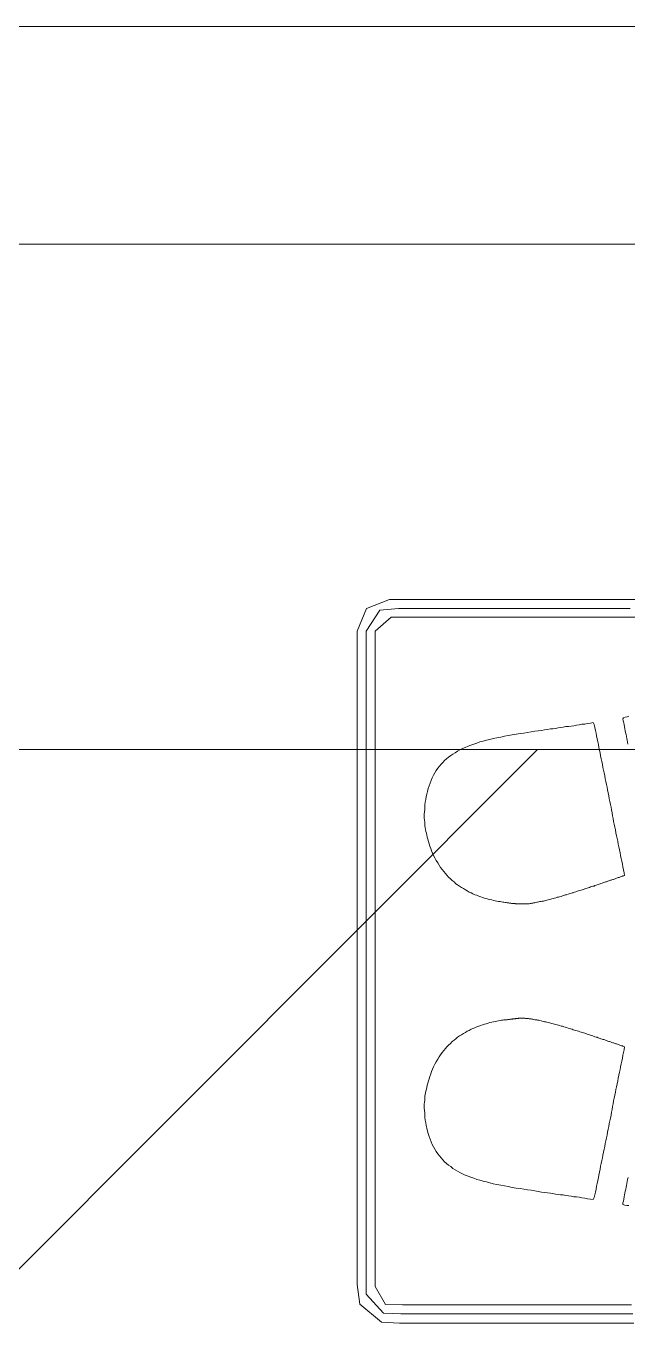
# Model space of a CAD drawing. Units: millimetres at full size, sheet at 1:100. Extents: x 3352 to 127672, y -40372 to 101181.
# Drawn here: x 56974.4 to 57182.6, y -13048.7 to -12593.3 of the extents above; entities that cross this region are included whole.
import ezdxf

# ---------------------------------------------------------------- set-up
doc = ezdxf.new("R2010")
doc.units = ezdxf.units.MM
doc.header["$LTSCALE"] = 100
doc.layers.add('0-0', color=134, linetype='Continuous', lineweight=18)

msp = doc.modelspace()

# ---------------------------------------------------------------- linework, layer by layer
at = {"layer": '0-0', "color": 254}
msp.add_line((56605.2, -12668.6), (65728.8, -12668.6), dxfattribs=at)
msp.add_line((56605.2, -12668.6), (65728.8, -12668.6), dxfattribs=at)
at = {"layer": '0-0', "color": 14}
for p, q in [((24862.3, -12843.3), (60739.8, -12843.3)), ((55401.4, -14593.3), (57151.4, -12843.3))]:
    msp.add_line(p, q, dxfattribs=at)
at = {"layer": '0-0', "color": 15}
msp.add_lwpolyline([(23269.8, -12593.3), (65588.8, -12593.3), (65588.8, -14593.3), (23269.8, -14593.3)], close=True, dxfattribs=at)
at = {"layer": '0-0'}
for points in [[(57187, -12791.4), (57181.2, -12791.4), (57175.4, -12791.4), (57169.6, -12791.4), (57163.8, -12791.4), (57158, -12791.4), (57152.2, -12791.4), (57146.4, -12791.4), (57140.6, -12791.4), (57134.8, -12791.4), (57129.1, -12791.4), (57123.3, -12791.4), (57117.5, -12791.4), (57111.7, -12791.4), (57105.9, -12791.4), (57100.1, -12791.4), (57092.2, -12794.5), (57088.9, -12802.4), (57088.9, -12808.2), (57088.9, -12814), (57088.9, -12819.8), (57088.9, -12825.5), (57088.9, -12831.3), (57088.9, -12837.1), (57088.9, -12842.9), (57088.9, -12848.7), (57088.9, -12854.5), (57088.9, -12860.3), (57088.9, -12866.1), (57088.9, -12871.9), (57088.9, -12877.7), (57088.9, -12883.5), (57088.9, -12889.3), (57088.9, -12895.1), (57088.9, -12900.8)], [(57092, -12802.4), (57096.8, -12795.1), (57103.2, -12794.5), (57108.9, -12794.5), (57114.7, -12794.5), (57120.4, -12794.5), (57126.1, -12794.5), (57131.8, -12794.5), (57137.6, -12794.5), (57143.3, -12794.5), (57149, -12794.5), (57154.7, -12794.5), (57160.5, -12794.5), (57166.2, -12794.5), (57171.9, -12794.5), (57177.7, -12794.5), (57183.4, -12794.5)], [(57095.2, -12926.9), (57095.2, -12921.3), (57095.2, -12915.6), (57095.2, -12910), (57095.2, -12904.3), (57095.2, -12898.6), (57095.2, -12893), (57095.2, -12887.3), (57095.2, -12881.6), (57095.2, -12876), (57095.2, -12870.3), (57095.2, -12864.7), (57095.2, -12859), (57095.2, -12853.3), (57095.2, -12847.7), (57095.2, -12842), (57095.2, -12836.4), (57095.2, -12830.7), (57095.2, -12825), (57095.2, -12819.4), (57095.2, -12813.7), (57095.2, -12808), (57095.2, -12802.4), (57100.7, -12797.6), (57106.3, -12797.6), (57112, -12797.6), (57117.6, -12797.6), (57123.3, -12797.6), (57129, -12797.6), (57134.6, -12797.6), (57140.3, -12797.6), (57146, -12797.6), (57151.6, -12797.6), (57157.3, -12797.6), (57162.9, -12797.6), (57168.6, -12797.6), (57174.3, -12797.6), (57179.9, -12797.6), (57185.6, -12797.6)], [(57092, -12831), (57092, -12825.3), (57092, -12819.6), (57092, -12813.8), (57092, -12808.1), (57092, -12802.4)], [(57115.6, -13038.4), (57109.8, -13038.4), (57104.1, -13038.4), (57098.1, -13038.2), (57092.1, -13031.6), (57092, -13025.7), (57092, -13020), (57092, -13014.3), (57092, -13008.6), (57092, -13002.8), (57092, -12997.1), (57092, -12991.4), (57092, -12985.6), (57092, -12979.9), (57092, -12974.2), (57092, -12968.5), (57092, -12962.7), (57092, -12957), (57092, -12951.3), (57092, -12945.6), (57092, -12939.8), (57092, -12934.1), (57092, -12928.4), (57092, -12922.6), (57092, -12916.9), (57092, -12911.2), (57092, -12905.5), (57092, -12899.7), (57092, -12894), (57092, -12888.3), (57092, -12882.6), (57092, -12876.8), (57092, -12871.1), (57092, -12865.4), (57092, -12859.7), (57092, -12853.9), (57092, -12848.2), (57092, -12842.5), (57092, -12836.7), (57092, -12831)], [(57182.6, -12841.5), (57182.5, -12840.8), (57182.4, -12840.1), (57182.2, -12839.5), (57182.1, -12838.8), (57182, -12838.1), (57181.8, -12837.4), (57181.7, -12836.8), (57181.6, -12836.1), (57181.4, -12835.4), (57181.3, -12834.8), (57181.2, -12834.1), (57181, -12833.4), (57180.9, -12832.7), (57181.1, -12832.3), (57181.7, -12832.1), (57182.4, -12832), (57183, -12831.9)], [(57136, -12839.5), (57137.3, -12839.3), (57138.6, -12839), (57139.9, -12838.7), (57141.2, -12838.5), (57142.6, -12838.2), (57144, -12838), (57145.3, -12837.8), (57146.6, -12837.6), (57147.9, -12837.4), (57149.1, -12837.2), (57150.4, -12837), (57151.6, -12836.8), (57152.7, -12836.7), (57153.8, -12836.5), (57154.8, -12836.4), (57155.8, -12836.2), (57156.7, -12836.1), (57157.6, -12836), (57158.5, -12835.8), (57159.3, -12835.7), (57160.2, -12835.6), (57161.1, -12835.4), (57162.1, -12835.3), (57163, -12835.2), (57163.9, -12835.1), (57164.8, -12834.9), (57165.8, -12834.8), (57166.7, -12834.6), (57167.7, -12834.5), (57168.7, -12834.3), (57169.7, -12834.2), (57170.6, -12834), (57171, -12834.7), (57171.2, -12835.7), (57171.4, -12836.7), (57171.6, -12837.6), (57171.8, -12838.6), (57172, -12839.6), (57172.2, -12840.6)], [(57112.2, -12864.9), (57112.3, -12864.1), (57112.3, -12863.2), (57112.4, -12862.4), (57112.5, -12861.5), (57112.7, -12860.6), (57112.8, -12859.6), (57113, -12858.7), (57113.3, -12857.8), (57113.5, -12856.8), (57113.8, -12855.9), (57114.2, -12854.9), (57114.5, -12854), (57114.9, -12853.1), (57115.4, -12852.2), (57115.8, -12851.4), (57116.3, -12850.6), (57116.8, -12849.8), (57117.4, -12849.1), (57118, -12848.4), (57118.6, -12847.8), (57119.2, -12847.1), (57119.9, -12846.5), (57120.6, -12845.9), (57121.3, -12845.4), (57122, -12844.9), (57122.8, -12844.4), (57123.7, -12843.9), (57124.5, -12843.4), (57125.4, -12843), (57126.3, -12842.6), (57127.3, -12842.2), (57128.3, -12841.8), (57129.3, -12841.4), (57130.3, -12841.1), (57131.4, -12840.7), (57132.5, -12840.4), (57133.7, -12840.1), (57134.8, -12839.8), (57136, -12839.5)], [(57172.2, -12840.6), (57172.4, -12841.6), (57172.6, -12842.6), (57172.8, -12843.6), (57173, -12844.5), (57173.2, -12845.5), (57173.4, -12846.5), (57173.6, -12847.5), (57173.8, -12848.5), (57174, -12849.5), (57174.2, -12850.4), (57174.4, -12851.4), (57174.6, -12852.4), (57174.8, -12853.4), (57175, -12854.4), (57175.2, -12855.4), (57175.4, -12856.3), (57175.6, -12857.3), (57175.8, -12858.3), (57176, -12859.3), (57176.2, -12860.3), (57176.4, -12861.3), (57176.6, -12862.3), (57176.8, -12863.2), (57177, -12864.2), (57177.2, -12865.2), (57177.3, -12866.2), (57177.5, -12867.2), (57177.7, -12868.2), (57177.9, -12869.1), (57178.1, -12870.1), (57178.3, -12871.1), (57178.5, -12872.1), (57178.7, -12873.1), (57178.9, -12874.1), (57179.1, -12875), (57179.3, -12876), (57179.5, -12877), (57179.7, -12878), (57179.9, -12879)], [(57125.7, -12891.4), (57125, -12891), (57124.4, -12890.6), (57123.7, -12890.1), (57123.1, -12889.7), (57122.5, -12889.1), (57121.8, -12888.6), (57121.2, -12888), (57120.6, -12887.4), (57120, -12886.8), (57119.5, -12886.2), (57118.9, -12885.5), (57118.3, -12884.8), (57117.8, -12884.1), (57117.3, -12883.3), (57116.8, -12882.5), (57116.3, -12881.7), (57115.8, -12880.8), (57115.4, -12880), (57115, -12879.1), (57114.7, -12878.3), (57114.4, -12877.5), (57114.1, -12876.7), (57113.8, -12875.9), (57113.6, -12875.1), (57113.4, -12874.3), (57113.2, -12873.6), (57113, -12872.9), (57112.9, -12872.2), (57112.7, -12871.6), (57112.6, -12870.9), (57112.5, -12870.3), (57112.4, -12869.7), (57112.4, -12869), (57112.3, -12868.4), (57112.2, -12867.7), (57112.1, -12867), (57112.1, -12866.3), (57112.1, -12865.6), (57112.2, -12864.9)], [(57179.9, -12879), (57180.1, -12880), (57180.3, -12881), (57180.5, -12881.9), (57180.7, -12882.9), (57180.9, -12883.9), (57181.1, -12884.9), (57181.3, -12885.9), (57181.5, -12886.9)], [(57181.5, -12886.9), (57181.2, -12887), (57180.9, -12887), (57180.7, -12887.1), (57180.4, -12887.2), (57180.1, -12887.3), (57179.8, -12887.4), (57179.6, -12887.5), (57179.3, -12887.6), (57179, -12887.7), (57178.7, -12887.8), (57178.5, -12887.9), (57178.2, -12888), (57177.9, -12888.1), (57177.6, -12888.2), (57177.4, -12888.3), (57177.1, -12888.4), (57176.8, -12888.5), (57176.6, -12888.5), (57176.3, -12888.6), (57176, -12888.7), (57175.7, -12888.8), (57175.5, -12888.9), (57175.2, -12889), (57174.9, -12889.1), (57174.6, -12889.2), (57174.3, -12889.3), (57174, -12889.4), (57173.7, -12889.5), (57173.3, -12889.6), (57173, -12889.7), (57172.7, -12889.9), (57172.3, -12890), (57172, -12890.1), (57171.6, -12890.2), (57171.2, -12890.3), (57170.9, -12890.5), (57170.5, -12890.6), (57170.1, -12890.7), (57169.7, -12890.8)], [(57143.4, -12896.5), (57143.3, -12896.5), (57143.2, -12896.5), (57143, -12896.5), (57142.8, -12896.5), (57142.7, -12896.5), (57142.5, -12896.5), (57142.3, -12896.5), (57142.1, -12896.4), (57141.9, -12896.4), (57141.7, -12896.4), (57141.4, -12896.3), (57141.1, -12896.3), (57140.8, -12896.3), (57140.5, -12896.2), (57140.1, -12896.2), (57139.7, -12896.1), (57139.3, -12896.1), (57138.9, -12896), (57138.4, -12895.9), (57137.9, -12895.8), (57137.3, -12895.7), (57136.7, -12895.6), (57136.1, -12895.5), (57135.5, -12895.3), (57134.9, -12895.2), (57134.3, -12895), (57133.6, -12894.8), (57133, -12894.7), (57132.3, -12894.5), (57131.7, -12894.2), (57131, -12894), (57130.4, -12893.7), (57129.7, -12893.5), (57129, -12893.2), (57128.4, -12892.9), (57127.7, -12892.6), (57127, -12892.2), (57126.4, -12891.8), (57125.7, -12891.4)], [(57169.7, -12890.8), (57169.3, -12891), (57168.9, -12891.1), (57168.5, -12891.2), (57168.1, -12891.4), (57167.7, -12891.5), (57167.3, -12891.7), (57166.8, -12891.8), (57166.4, -12891.9), (57166, -12892.1), (57165.5, -12892.2), (57165.1, -12892.3), (57164.6, -12892.5), (57164.2, -12892.6), (57163.7, -12892.8), (57163.3, -12892.9), (57162.8, -12893.1), (57162.3, -12893.2), (57161.9, -12893.3), (57161.4, -12893.5), (57160.9, -12893.6), (57160.4, -12893.8), (57160, -12893.9), (57159.5, -12894.1), (57159, -12894.2), (57158.6, -12894.3), (57158.1, -12894.4), (57157.7, -12894.6), (57157.2, -12894.7), (57156.8, -12894.8), (57156.3, -12894.9), (57155.9, -12895), (57155.5, -12895.1), (57155, -12895.3), (57154.6, -12895.4), (57154.2, -12895.5), (57153.8, -12895.6), (57153.4, -12895.7), (57153, -12895.7), (57152.6, -12895.8)], [(57152.6, -12895.8), (57152.2, -12895.9), (57151.8, -12896), (57151.4, -12896.1), (57151.1, -12896.1), (57150.7, -12896.2), (57150.4, -12896.3), (57150, -12896.3), (57149.7, -12896.4), (57149.4, -12896.4), (57149.1, -12896.5), (57148.8, -12896.5), (57148.5, -12896.6), (57148.2, -12896.6), (57147.9, -12896.6), (57147.7, -12896.6), (57147.4, -12896.7), (57147.2, -12896.7), (57147, -12896.7), (57146.7, -12896.7), (57146.5, -12896.7), (57146.3, -12896.7), (57146.1, -12896.7), (57145.9, -12896.7), (57145.7, -12896.7), (57145.5, -12896.7), (57145.3, -12896.7), (57145.2, -12896.7), (57145, -12896.7), (57144.8, -12896.7), (57144.7, -12896.7), (57144.5, -12896.7), (57144.3, -12896.7), (57144.2, -12896.6), (57144.1, -12896.6), (57143.9, -12896.6), (57143.8, -12896.6), (57143.7, -12896.6), (57143.6, -12896.5), (57143.4, -12896.5)], [(57088.9, -12900.8), (57088.9, -12906.6), (57088.9, -12912.4), (57088.9, -12918.2), (57088.9, -12924), (57088.9, -12929.8), (57088.9, -12935.6), (57088.9, -12941.4), (57088.9, -12947.2), (57088.9, -12953), (57088.9, -12958.8), (57088.9, -12964.6), (57088.9, -12970.3), (57088.9, -12976.1), (57088.9, -12981.9), (57088.9, -12987.7), (57088.9, -12993.5), (57088.9, -12999.3), (57088.9, -13005.1), (57088.9, -13010.9), (57088.9, -13016.7), (57088.9, -13022.5), (57088.9, -13028.3), (57089.9, -13035.1), (57097.4, -13041.3), (57103.6, -13041.6), (57109.4, -13041.6), (57115.2, -13041.6), (57121, -13041.6), (57126.8, -13041.6), (57132.6, -13041.6), (57138.4, -13041.6), (57144.1, -13041.6), (57149.9, -13041.6), (57155.7, -13041.6), (57161.5, -13041.6), (57167.3, -13041.6), (57173.1, -13041.6), (57178.9, -13041.6), (57184.7, -13041.6)], [(57183.9, -13035.3), (57178.2, -13035.3), (57172.6, -13035.3), (57166.9, -13035.3), (57161.3, -13035.3), (57155.6, -13035.3), (57149.9, -13035.3), (57144.3, -13035.3), (57138.6, -13035.3), (57133, -13035.3), (57127.3, -13035.3), (57121.6, -13035.3), (57116, -13035.3), (57110.3, -13035.3), (57104.6, -13035.3), (57098.8, -13035.2), (57095.2, -13028.9), (57095.2, -13023.2), (57095.2, -13017.5), (57095.2, -13011.9), (57095.2, -13006.2), (57095.2, -13000.6), (57095.2, -12994.9), (57095.2, -12989.2), (57095.2, -12983.6), (57095.2, -12977.9), (57095.2, -12972.2), (57095.2, -12966.6), (57095.2, -12960.9), (57095.2, -12955.3), (57095.2, -12949.6), (57095.2, -12943.9), (57095.2, -12938.3), (57095.2, -12932.6), (57095.2, -12926.9)], [(57143.4, -12936.4), (57143.3, -12936.4), (57143.2, -12936.4), (57143, -12936.4), (57142.8, -12936.4), (57142.7, -12936.5), (57142.5, -12936.5), (57142.3, -12936.5), (57142.1, -12936.5), (57141.9, -12936.5), (57141.7, -12936.6), (57141.4, -12936.6), (57141.1, -12936.6), (57140.8, -12936.7), (57140.5, -12936.7), (57140.1, -12936.7), (57139.7, -12936.8), (57139.3, -12936.9), (57138.9, -12936.9), (57138.4, -12937), (57137.9, -12937.1), (57137.3, -12937.2), (57136.7, -12937.3), (57136.1, -12937.5), (57135.5, -12937.6), (57134.9, -12937.7), (57134.3, -12937.9), (57133.6, -12938.1), (57133, -12938.3), (57132.3, -12938.5), (57131.7, -12938.7), (57131, -12938.9), (57130.4, -12939.2), (57129.7, -12939.5), (57129, -12939.7), (57128.4, -12940), (57127.7, -12940.4), (57127, -12940.7), (57126.4, -12941.1), (57125.7, -12941.5)], [(57152.6, -12937.1), (57152.2, -12937), (57151.8, -12936.9), (57151.4, -12936.9), (57151.1, -12936.8), (57150.7, -12936.7), (57150.4, -12936.7), (57150, -12936.6), (57149.7, -12936.5), (57149.4, -12936.5), (57149.1, -12936.4), (57148.8, -12936.4), (57148.5, -12936.4), (57148.2, -12936.3), (57147.9, -12936.3), (57147.7, -12936.3), (57147.4, -12936.3), (57147.2, -12936.3), (57147, -12936.2), (57146.7, -12936.2), (57146.5, -12936.2), (57146.3, -12936.2), (57146.1, -12936.2), (57145.9, -12936.2), (57145.7, -12936.2), (57145.5, -12936.2), (57145.3, -12936.2), (57145.2, -12936.2), (57145, -12936.2), (57144.8, -12936.2), (57144.7, -12936.3), (57144.5, -12936.3), (57144.3, -12936.3), (57144.2, -12936.3), (57144.1, -12936.3), (57143.9, -12936.3), (57143.8, -12936.3), (57143.7, -12936.4), (57143.6, -12936.4), (57143.4, -12936.4)], [(57169.7, -12942.1), (57169.3, -12942), (57168.9, -12941.8), (57168.5, -12941.7), (57168.1, -12941.5), (57167.7, -12941.4), (57167.3, -12941.3), (57166.8, -12941.1), (57166.4, -12941), (57166, -12940.9), (57165.5, -12940.7), (57165.1, -12940.6), (57164.6, -12940.4), (57164.2, -12940.3), (57163.7, -12940.2), (57163.3, -12940), (57162.8, -12939.9), (57162.3, -12939.7), (57161.9, -12939.6), (57161.4, -12939.4), (57160.9, -12939.3), (57160.4, -12939.2), (57160, -12939), (57159.5, -12938.9), (57159, -12938.7), (57158.6, -12938.6), (57158.1, -12938.5), (57157.7, -12938.4), (57157.2, -12938.2), (57156.8, -12938.1), (57156.3, -12938), (57155.9, -12937.9), (57155.5, -12937.8), (57155, -12937.7), (57154.6, -12937.6), (57154.2, -12937.5), (57153.8, -12937.4), (57153.4, -12937.3), (57153, -12937.2), (57152.6, -12937.1)], [(57125.7, -12941.5), (57125.1, -12941.9), (57124.4, -12942.3), (57123.7, -12942.8), (57123.1, -12943.3), (57122.5, -12943.8), (57121.8, -12944.3), (57121.2, -12944.9), (57120.6, -12945.5), (57120, -12946.1), (57119.5, -12946.7), (57118.9, -12947.4), (57118.3, -12948.1), (57117.8, -12948.9), (57117.3, -12949.6), (57116.8, -12950.4), (57116.3, -12951.3), (57115.8, -12952.1), (57115.4, -12953), (57115, -12953.8), (57114.7, -12954.6), (57114.4, -12955.4), (57114.1, -12956.3), (57113.8, -12957.1), (57113.6, -12957.9), (57113.4, -12958.6), (57113.2, -12959.4), (57113, -12960.1), (57112.9, -12960.7), (57112.7, -12961.4), (57112.6, -12962), (57112.5, -12962.6), (57112.4, -12963.2), (57112.4, -12963.9), (57112.3, -12964.6), (57112.2, -12965.2), (57112.1, -12965.9), (57112.1, -12966.6), (57112.1, -12967.3), (57112.2, -12968.1)], [(57181.5, -12946.1), (57181.2, -12946), (57180.9, -12945.9), (57180.7, -12945.8), (57180.4, -12945.7), (57180.1, -12945.6), (57179.8, -12945.5), (57179.6, -12945.4), (57179.3, -12945.3), (57179, -12945.2), (57178.7, -12945.1), (57178.5, -12945), (57178.2, -12944.9), (57177.9, -12944.8), (57177.6, -12944.7), (57177.4, -12944.7), (57177.1, -12944.6), (57176.8, -12944.5), (57176.6, -12944.4), (57176.3, -12944.3), (57176, -12944.2), (57175.7, -12944.1), (57175.5, -12944), (57175.2, -12943.9), (57174.9, -12943.8), (57174.6, -12943.7), (57174.3, -12943.6), (57174, -12943.5), (57173.7, -12943.4), (57173.3, -12943.3), (57173, -12943.2), (57172.7, -12943.1), (57172.3, -12943), (57172, -12942.8), (57171.6, -12942.7), (57171.2, -12942.6), (57170.9, -12942.5), (57170.5, -12942.3), (57170.1, -12942.2), (57169.7, -12942.1)], [(57179.9, -12953.9), (57180.1, -12953), (57180.3, -12952), (57180.5, -12951), (57180.7, -12950), (57180.9, -12949), (57181.1, -12948), (57181.3, -12947.1), (57181.5, -12946.1)], [(57172.2, -12992.3), (57172.4, -12991.3), (57172.6, -12990.4), (57172.8, -12989.4), (57173, -12988.4), (57173.2, -12987.4), (57173.4, -12986.4), (57173.6, -12985.4), (57173.8, -12984.5), (57174, -12983.5), (57174.2, -12982.5), (57174.4, -12981.5), (57174.6, -12980.5), (57174.8, -12979.5), (57175, -12978.6), (57175.2, -12977.6), (57175.4, -12976.6), (57175.6, -12975.6), (57175.8, -12974.6), (57176, -12973.6), (57176.2, -12972.6), (57176.4, -12971.7), (57176.6, -12970.7), (57176.8, -12969.7), (57177, -12968.7), (57177.2, -12967.7), (57177.3, -12966.7), (57177.5, -12965.8), (57177.7, -12964.8), (57177.9, -12963.8), (57178.1, -12962.8), (57178.3, -12961.8), (57178.5, -12960.8), (57178.7, -12959.9), (57178.9, -12958.9), (57179.1, -12957.9), (57179.3, -12956.9), (57179.5, -12955.9), (57179.7, -12954.9), (57179.9, -12953.9)], [(57112.2, -12968.1), (57112.3, -12968.9), (57112.3, -12969.7), (57112.4, -12970.5), (57112.5, -12971.4), (57112.7, -12972.4), (57112.8, -12973.3), (57113, -12974.2), (57113.3, -12975.2), (57113.5, -12976.1), (57113.8, -12977.1), (57114.2, -12978), (57114.5, -12978.9), (57114.9, -12979.8), (57115.4, -12980.7), (57115.8, -12981.5), (57116.3, -12982.3), (57116.8, -12983.1), (57117.4, -12983.8), (57118, -12984.5), (57118.6, -12985.2), (57119.2, -12985.8), (57119.9, -12986.4), (57120.6, -12987), (57121.3, -12987.5), (57122, -12988.1), (57122.8, -12988.6), (57123.7, -12989.1), (57124.5, -12989.5), (57125.4, -12990), (57126.3, -12990.4), (57127.3, -12990.8), (57128.3, -12991.1), (57129.3, -12991.5), (57130.3, -12991.9), (57131.4, -12992.2), (57132.5, -12992.5), (57133.7, -12992.8), (57134.8, -12993.1), (57136, -12993.4)], [(57136, -12993.4), (57137.3, -12993.7), (57138.6, -12993.9), (57139.9, -12994.2), (57141.2, -12994.4), (57142.6, -12994.7), (57144, -12994.9), (57145.3, -12995.1), (57146.6, -12995.3), (57147.9, -12995.5), (57149.1, -12995.7), (57150.4, -12995.9), (57151.6, -12996.1), (57152.7, -12996.3), (57153.8, -12996.4), (57154.8, -12996.6), (57155.8, -12996.7), (57156.7, -12996.8), (57157.6, -12997), (57158.5, -12997.1), (57159.3, -12997.2), (57160.2, -12997.3), (57161.1, -12997.5), (57162.1, -12997.6), (57163, -12997.7), (57163.9, -12997.9), (57164.8, -12998), (57165.8, -12998.1), (57166.7, -12998.3), (57167.7, -12998.4), (57168.7, -12998.6), (57169.7, -12998.8), (57170.6, -12998.9), (57171, -12998.2), (57171.2, -12997.3), (57171.4, -12996.3), (57171.6, -12995.3), (57171.8, -12994.3), (57172, -12993.3), (57172.2, -12992.3)], [(57182.7, -12991.3), (57182.5, -12992), (57182.4, -12992.6), (57182.3, -12993.3), (57182.1, -12994), (57182, -12994.6), (57181.9, -12995.3), (57181.7, -12996), (57181.6, -12996.7), (57181.5, -12997.3), (57181.3, -12998), (57181.2, -12998.7), (57181.1, -12999.4), (57180.9, -13000), (57180.9, -13000.6), (57181.6, -13000.8), (57182.2, -13000.9), (57182.9, -13001)], [(57184.3, -13038.4), (57178.6, -13038.4), (57172.9, -13038.4), (57167.1, -13038.4), (57161.4, -13038.4), (57155.7, -13038.4), (57149.9, -13038.4), (57144.2, -13038.4), (57138.5, -13038.4), (57132.8, -13038.4), (57127, -13038.4), (57121.3, -13038.4), (57115.6, -13038.4)]]:
    msp.add_lwpolyline(points, dxfattribs=at)
at = {"layer": '0-0', "color": 251}
for points in [[(57182.6, -12841.5), (57182.5, -12840.8), (57182.4, -12840.1), (57182.2, -12839.5), (57182.1, -12838.8), (57182, -12838.1), (57181.8, -12837.4), (57181.7, -12836.8), (57181.6, -12836.1), (57181.4, -12835.4), (57181.3, -12834.8), (57181.2, -12834.1), (57181, -12833.4), (57180.9, -12832.7), (57181.1, -12832.3), (57181.7, -12832.1), (57182.4, -12832), (57183, -12831.9)], [(57136, -12839.5), (57137.3, -12839.3), (57138.6, -12839), (57139.9, -12838.7), (57141.2, -12838.5), (57142.6, -12838.2), (57144, -12838), (57145.3, -12837.8), (57146.6, -12837.6), (57147.9, -12837.4), (57149.1, -12837.2), (57150.4, -12837), (57151.6, -12836.8), (57152.7, -12836.7), (57153.8, -12836.5), (57154.8, -12836.4), (57155.8, -12836.2), (57156.7, -12836.1), (57157.6, -12836), (57158.5, -12835.8), (57159.3, -12835.7), (57160.2, -12835.6), (57161.1, -12835.4), (57162.1, -12835.3), (57163, -12835.2), (57163.9, -12835.1), (57164.8, -12834.9), (57165.8, -12834.8), (57166.7, -12834.6), (57167.7, -12834.5), (57168.7, -12834.3), (57169.7, -12834.2), (57170.6, -12834), (57171, -12834.7), (57171.2, -12835.7), (57171.4, -12836.7), (57171.6, -12837.6), (57171.8, -12838.6), (57172, -12839.6), (57172.2, -12840.6)], [(57112.2, -12864.9), (57112.3, -12864.1), (57112.3, -12863.2), (57112.4, -12862.4), (57112.5, -12861.5), (57112.7, -12860.6), (57112.8, -12859.6), (57113, -12858.7), (57113.3, -12857.8), (57113.5, -12856.8), (57113.8, -12855.9), (57114.2, -12854.9), (57114.5, -12854), (57114.9, -12853.1), (57115.4, -12852.2), (57115.8, -12851.4), (57116.3, -12850.6), (57116.8, -12849.8), (57117.4, -12849.1), (57118, -12848.4), (57118.6, -12847.8), (57119.2, -12847.1), (57119.9, -12846.5), (57120.6, -12845.9), (57121.3, -12845.4), (57122, -12844.9), (57122.8, -12844.4), (57123.7, -12843.9), (57124.5, -12843.4), (57125.4, -12843), (57126.3, -12842.6), (57127.3, -12842.2), (57128.3, -12841.8), (57129.3, -12841.4), (57130.3, -12841.1), (57131.4, -12840.7), (57132.5, -12840.4), (57133.7, -12840.1), (57134.8, -12839.8), (57136, -12839.5)], [(57172.2, -12840.6), (57172.4, -12841.6), (57172.6, -12842.6), (57172.8, -12843.6), (57173, -12844.5), (57173.2, -12845.5), (57173.4, -12846.5), (57173.6, -12847.5), (57173.8, -12848.5), (57174, -12849.5), (57174.2, -12850.4), (57174.4, -12851.4), (57174.6, -12852.4), (57174.8, -12853.4), (57175, -12854.4), (57175.2, -12855.4), (57175.4, -12856.3), (57175.6, -12857.3), (57175.8, -12858.3), (57176, -12859.3), (57176.2, -12860.3), (57176.4, -12861.3), (57176.6, -12862.3), (57176.8, -12863.2), (57177, -12864.2), (57177.2, -12865.2), (57177.3, -12866.2), (57177.5, -12867.2), (57177.7, -12868.2), (57177.9, -12869.1), (57178.1, -12870.1), (57178.3, -12871.1), (57178.5, -12872.1), (57178.7, -12873.1), (57178.9, -12874.1), (57179.1, -12875), (57179.3, -12876), (57179.5, -12877), (57179.7, -12878), (57179.9, -12879)], [(57125.7, -12891.4), (57125, -12891), (57124.4, -12890.6), (57123.7, -12890.1), (57123.1, -12889.7), (57122.5, -12889.1), (57121.8, -12888.6), (57121.2, -12888), (57120.6, -12887.4), (57120, -12886.8), (57119.5, -12886.2), (57118.9, -12885.5), (57118.3, -12884.8), (57117.8, -12884.1), (57117.3, -12883.3), (57116.8, -12882.5), (57116.3, -12881.7), (57115.8, -12880.8), (57115.4, -12880), (57115, -12879.1), (57114.7, -12878.3), (57114.4, -12877.5), (57114.1, -12876.7), (57113.8, -12875.9), (57113.6, -12875.1), (57113.4, -12874.3), (57113.2, -12873.6), (57113, -12872.9), (57112.9, -12872.2), (57112.7, -12871.6), (57112.6, -12870.9), (57112.5, -12870.3), (57112.4, -12869.7), (57112.4, -12869), (57112.3, -12868.4), (57112.2, -12867.7), (57112.1, -12867), (57112.1, -12866.3), (57112.1, -12865.6), (57112.2, -12864.9)], [(57179.9, -12879), (57180.1, -12880), (57180.3, -12881), (57180.5, -12881.9), (57180.7, -12882.9), (57180.9, -12883.9), (57181.1, -12884.9), (57181.3, -12885.9), (57181.5, -12886.9)], [(57181.5, -12886.9), (57181.2, -12887), (57180.9, -12887), (57180.7, -12887.1), (57180.4, -12887.2), (57180.1, -12887.3), (57179.8, -12887.4), (57179.6, -12887.5), (57179.3, -12887.6), (57179, -12887.7), (57178.7, -12887.8), (57178.5, -12887.9), (57178.2, -12888), (57177.9, -12888.1), (57177.6, -12888.2), (57177.4, -12888.3), (57177.1, -12888.4), (57176.8, -12888.5), (57176.6, -12888.5), (57176.3, -12888.6), (57176, -12888.7), (57175.7, -12888.8), (57175.5, -12888.9), (57175.2, -12889), (57174.9, -12889.1), (57174.6, -12889.2), (57174.3, -12889.3), (57174, -12889.4), (57173.7, -12889.5), (57173.3, -12889.6), (57173, -12889.7), (57172.7, -12889.9), (57172.3, -12890), (57172, -12890.1), (57171.6, -12890.2), (57171.2, -12890.3), (57170.9, -12890.5), (57170.5, -12890.6), (57170.1, -12890.7), (57169.7, -12890.8)], [(57143.4, -12896.5), (57143.3, -12896.5), (57143.2, -12896.5), (57143, -12896.5), (57142.8, -12896.5), (57142.7, -12896.5), (57142.5, -12896.5), (57142.3, -12896.5), (57142.1, -12896.4), (57141.9, -12896.4), (57141.7, -12896.4), (57141.4, -12896.3), (57141.1, -12896.3), (57140.8, -12896.3), (57140.5, -12896.2), (57140.1, -12896.2), (57139.7, -12896.1), (57139.3, -12896.1), (57138.9, -12896), (57138.4, -12895.9), (57137.9, -12895.8), (57137.3, -12895.7), (57136.7, -12895.6), (57136.1, -12895.5), (57135.5, -12895.3), (57134.9, -12895.2), (57134.3, -12895), (57133.6, -12894.8), (57133, -12894.7), (57132.3, -12894.5), (57131.7, -12894.2), (57131, -12894), (57130.4, -12893.7), (57129.7, -12893.5), (57129, -12893.2), (57128.4, -12892.9), (57127.7, -12892.6), (57127, -12892.2), (57126.4, -12891.8), (57125.7, -12891.4)], [(57169.7, -12890.8), (57169.3, -12891), (57168.9, -12891.1), (57168.5, -12891.2), (57168.1, -12891.4), (57167.7, -12891.5), (57167.3, -12891.7), (57166.8, -12891.8), (57166.4, -12891.9), (57166, -12892.1), (57165.5, -12892.2), (57165.1, -12892.3), (57164.6, -12892.5), (57164.2, -12892.6), (57163.7, -12892.8), (57163.3, -12892.9), (57162.8, -12893.1), (57162.3, -12893.2), (57161.9, -12893.3), (57161.4, -12893.5), (57160.9, -12893.6), (57160.4, -12893.8), (57160, -12893.9), (57159.5, -12894.1), (57159, -12894.2), (57158.6, -12894.3), (57158.1, -12894.4), (57157.7, -12894.6), (57157.2, -12894.7), (57156.8, -12894.8), (57156.3, -12894.9), (57155.9, -12895), (57155.5, -12895.1), (57155, -12895.3), (57154.6, -12895.4), (57154.2, -12895.5), (57153.8, -12895.6), (57153.4, -12895.7), (57153, -12895.7), (57152.6, -12895.8)], [(57152.6, -12895.8), (57152.2, -12895.9), (57151.8, -12896), (57151.4, -12896.1), (57151.1, -12896.1), (57150.7, -12896.2), (57150.4, -12896.3), (57150, -12896.3), (57149.7, -12896.4), (57149.4, -12896.4), (57149.1, -12896.5), (57148.8, -12896.5), (57148.5, -12896.6), (57148.2, -12896.6), (57147.9, -12896.6), (57147.7, -12896.6), (57147.4, -12896.7), (57147.2, -12896.7), (57147, -12896.7), (57146.7, -12896.7), (57146.5, -12896.7), (57146.3, -12896.7), (57146.1, -12896.7), (57145.9, -12896.7), (57145.7, -12896.7), (57145.5, -12896.7), (57145.3, -12896.7), (57145.2, -12896.7), (57145, -12896.7), (57144.8, -12896.7), (57144.7, -12896.7), (57144.5, -12896.7), (57144.3, -12896.7), (57144.2, -12896.6), (57144.1, -12896.6), (57143.9, -12896.6), (57143.8, -12896.6), (57143.7, -12896.6), (57143.6, -12896.5), (57143.4, -12896.5)], [(57143.4, -12936.4), (57143.3, -12936.4), (57143.2, -12936.4), (57143, -12936.4), (57142.8, -12936.4), (57142.7, -12936.5), (57142.5, -12936.5), (57142.3, -12936.5), (57142.1, -12936.5), (57141.9, -12936.5), (57141.7, -12936.6), (57141.4, -12936.6), (57141.1, -12936.6), (57140.8, -12936.7), (57140.5, -12936.7), (57140.1, -12936.7), (57139.7, -12936.8), (57139.3, -12936.9), (57138.9, -12936.9), (57138.4, -12937), (57137.9, -12937.1), (57137.3, -12937.2), (57136.7, -12937.3), (57136.1, -12937.5), (57135.5, -12937.6), (57134.9, -12937.7), (57134.3, -12937.9), (57133.6, -12938.1), (57133, -12938.3), (57132.3, -12938.5), (57131.7, -12938.7), (57131, -12938.9), (57130.4, -12939.2), (57129.7, -12939.5), (57129, -12939.7), (57128.4, -12940), (57127.7, -12940.4), (57127, -12940.7), (57126.4, -12941.1), (57125.7, -12941.5)], [(57152.6, -12937.1), (57152.2, -12937), (57151.8, -12936.9), (57151.4, -12936.9), (57151.1, -12936.8), (57150.7, -12936.7), (57150.4, -12936.7), (57150, -12936.6), (57149.7, -12936.5), (57149.4, -12936.5), (57149.1, -12936.4), (57148.8, -12936.4), (57148.5, -12936.4), (57148.2, -12936.3), (57147.9, -12936.3), (57147.7, -12936.3), (57147.4, -12936.3), (57147.2, -12936.3), (57147, -12936.2), (57146.7, -12936.2), (57146.5, -12936.2), (57146.3, -12936.2), (57146.1, -12936.2), (57145.9, -12936.2), (57145.7, -12936.2), (57145.5, -12936.2), (57145.3, -12936.2), (57145.2, -12936.2), (57145, -12936.2), (57144.8, -12936.2), (57144.7, -12936.3), (57144.5, -12936.3), (57144.3, -12936.3), (57144.2, -12936.3), (57144.1, -12936.3), (57143.9, -12936.3), (57143.8, -12936.3), (57143.7, -12936.4), (57143.6, -12936.4), (57143.4, -12936.4)], [(57169.7, -12942.1), (57169.3, -12942), (57168.9, -12941.8), (57168.5, -12941.7), (57168.1, -12941.5), (57167.7, -12941.4), (57167.3, -12941.3), (57166.8, -12941.1), (57166.4, -12941), (57166, -12940.9), (57165.5, -12940.7), (57165.1, -12940.6), (57164.6, -12940.4), (57164.2, -12940.3), (57163.7, -12940.2), (57163.3, -12940), (57162.8, -12939.9), (57162.3, -12939.7), (57161.9, -12939.6), (57161.4, -12939.4), (57160.9, -12939.3), (57160.4, -12939.2), (57160, -12939), (57159.5, -12938.9), (57159, -12938.7), (57158.6, -12938.6), (57158.1, -12938.5), (57157.7, -12938.4), (57157.2, -12938.2), (57156.8, -12938.1), (57156.3, -12938), (57155.9, -12937.9), (57155.5, -12937.8), (57155, -12937.7), (57154.6, -12937.6), (57154.2, -12937.5), (57153.8, -12937.4), (57153.4, -12937.3), (57153, -12937.2), (57152.6, -12937.1)], [(57125.7, -12941.5), (57125.1, -12941.9), (57124.4, -12942.3), (57123.7, -12942.8), (57123.1, -12943.3), (57122.5, -12943.8), (57121.8, -12944.3), (57121.2, -12944.9), (57120.6, -12945.5), (57120, -12946.1), (57119.5, -12946.7), (57118.9, -12947.4), (57118.3, -12948.1), (57117.8, -12948.9), (57117.3, -12949.6), (57116.8, -12950.4), (57116.3, -12951.3), (57115.8, -12952.1), (57115.4, -12953), (57115, -12953.8), (57114.7, -12954.6), (57114.4, -12955.4), (57114.1, -12956.3), (57113.8, -12957.1), (57113.6, -12957.9), (57113.4, -12958.6), (57113.2, -12959.4), (57113, -12960.1), (57112.9, -12960.7), (57112.7, -12961.4), (57112.6, -12962), (57112.5, -12962.6), (57112.4, -12963.2), (57112.4, -12963.9), (57112.3, -12964.6), (57112.2, -12965.2), (57112.1, -12965.9), (57112.1, -12966.6), (57112.1, -12967.3), (57112.2, -12968.1)], [(57181.5, -12946.1), (57181.2, -12946), (57180.9, -12945.9), (57180.7, -12945.8), (57180.4, -12945.7), (57180.1, -12945.6), (57179.8, -12945.5), (57179.6, -12945.4), (57179.3, -12945.3), (57179, -12945.2), (57178.7, -12945.1), (57178.5, -12945), (57178.2, -12944.9), (57177.9, -12944.8), (57177.6, -12944.7), (57177.4, -12944.7), (57177.1, -12944.6), (57176.8, -12944.5), (57176.6, -12944.4), (57176.3, -12944.3), (57176, -12944.2), (57175.7, -12944.1), (57175.5, -12944), (57175.2, -12943.9), (57174.9, -12943.8), (57174.6, -12943.7), (57174.3, -12943.6), (57174, -12943.5), (57173.7, -12943.4), (57173.3, -12943.3), (57173, -12943.2), (57172.7, -12943.1), (57172.3, -12943), (57172, -12942.8), (57171.6, -12942.7), (57171.2, -12942.6), (57170.9, -12942.5), (57170.5, -12942.3), (57170.1, -12942.2), (57169.7, -12942.1)], [(57179.9, -12953.9), (57180.1, -12953), (57180.3, -12952), (57180.5, -12951), (57180.7, -12950), (57180.9, -12949), (57181.1, -12948), (57181.3, -12947.1), (57181.5, -12946.1)], [(57172.2, -12992.3), (57172.4, -12991.3), (57172.6, -12990.4), (57172.8, -12989.4), (57173, -12988.4), (57173.2, -12987.4), (57173.4, -12986.4), (57173.6, -12985.4), (57173.8, -12984.5), (57174, -12983.5), (57174.2, -12982.5), (57174.4, -12981.5), (57174.6, -12980.5), (57174.8, -12979.5), (57175, -12978.6), (57175.2, -12977.6), (57175.4, -12976.6), (57175.6, -12975.6), (57175.8, -12974.6), (57176, -12973.6), (57176.2, -12972.6), (57176.4, -12971.7), (57176.6, -12970.7), (57176.8, -12969.7), (57177, -12968.7), (57177.2, -12967.7), (57177.3, -12966.7), (57177.5, -12965.8), (57177.7, -12964.8), (57177.9, -12963.8), (57178.1, -12962.8), (57178.3, -12961.8), (57178.5, -12960.8), (57178.7, -12959.9), (57178.9, -12958.9), (57179.1, -12957.9), (57179.3, -12956.9), (57179.5, -12955.9), (57179.7, -12954.9), (57179.9, -12953.9)], [(57112.2, -12968.1), (57112.3, -12968.9), (57112.3, -12969.7), (57112.4, -12970.5), (57112.5, -12971.4), (57112.7, -12972.4), (57112.8, -12973.3), (57113, -12974.2), (57113.3, -12975.2), (57113.5, -12976.1), (57113.8, -12977.1), (57114.2, -12978), (57114.5, -12978.9), (57114.9, -12979.8), (57115.4, -12980.7), (57115.8, -12981.5), (57116.3, -12982.3), (57116.8, -12983.1), (57117.4, -12983.8), (57118, -12984.5), (57118.6, -12985.2), (57119.2, -12985.8), (57119.9, -12986.4), (57120.6, -12987), (57121.3, -12987.5), (57122, -12988.1), (57122.8, -12988.6), (57123.7, -12989.1), (57124.5, -12989.5), (57125.4, -12990), (57126.3, -12990.4), (57127.3, -12990.8), (57128.3, -12991.1), (57129.3, -12991.5), (57130.3, -12991.9), (57131.4, -12992.2), (57132.5, -12992.5), (57133.7, -12992.8), (57134.8, -12993.1), (57136, -12993.4)], [(57136, -12993.4), (57137.3, -12993.7), (57138.6, -12993.9), (57139.9, -12994.2), (57141.2, -12994.4), (57142.6, -12994.7), (57144, -12994.9), (57145.3, -12995.1), (57146.6, -12995.3), (57147.9, -12995.5), (57149.1, -12995.7), (57150.4, -12995.9), (57151.6, -12996.1), (57152.7, -12996.3), (57153.8, -12996.4), (57154.8, -12996.6), (57155.8, -12996.7), (57156.7, -12996.8), (57157.6, -12997), (57158.5, -12997.1), (57159.3, -12997.2), (57160.2, -12997.3), (57161.1, -12997.5), (57162.1, -12997.6), (57163, -12997.7), (57163.9, -12997.9), (57164.8, -12998), (57165.8, -12998.1), (57166.7, -12998.3), (57167.7, -12998.4), (57168.7, -12998.6), (57169.7, -12998.8), (57170.6, -12998.9), (57171, -12998.2), (57171.2, -12997.3), (57171.4, -12996.3), (57171.6, -12995.3), (57171.8, -12994.3), (57172, -12993.3), (57172.2, -12992.3)], [(57182.7, -12991.3), (57182.5, -12992), (57182.4, -12992.6), (57182.3, -12993.3), (57182.1, -12994), (57182, -12994.6), (57181.9, -12995.3), (57181.7, -12996), (57181.6, -12996.7), (57181.5, -12997.3), (57181.3, -12998), (57181.2, -12998.7), (57181.1, -12999.4), (57180.9, -13000), (57180.9, -13000.6), (57181.6, -13000.8), (57182.2, -13000.9), (57182.9, -13001)]]:
    msp.add_lwpolyline(points, dxfattribs=at)

doc.saveas('drawing.dxf')
